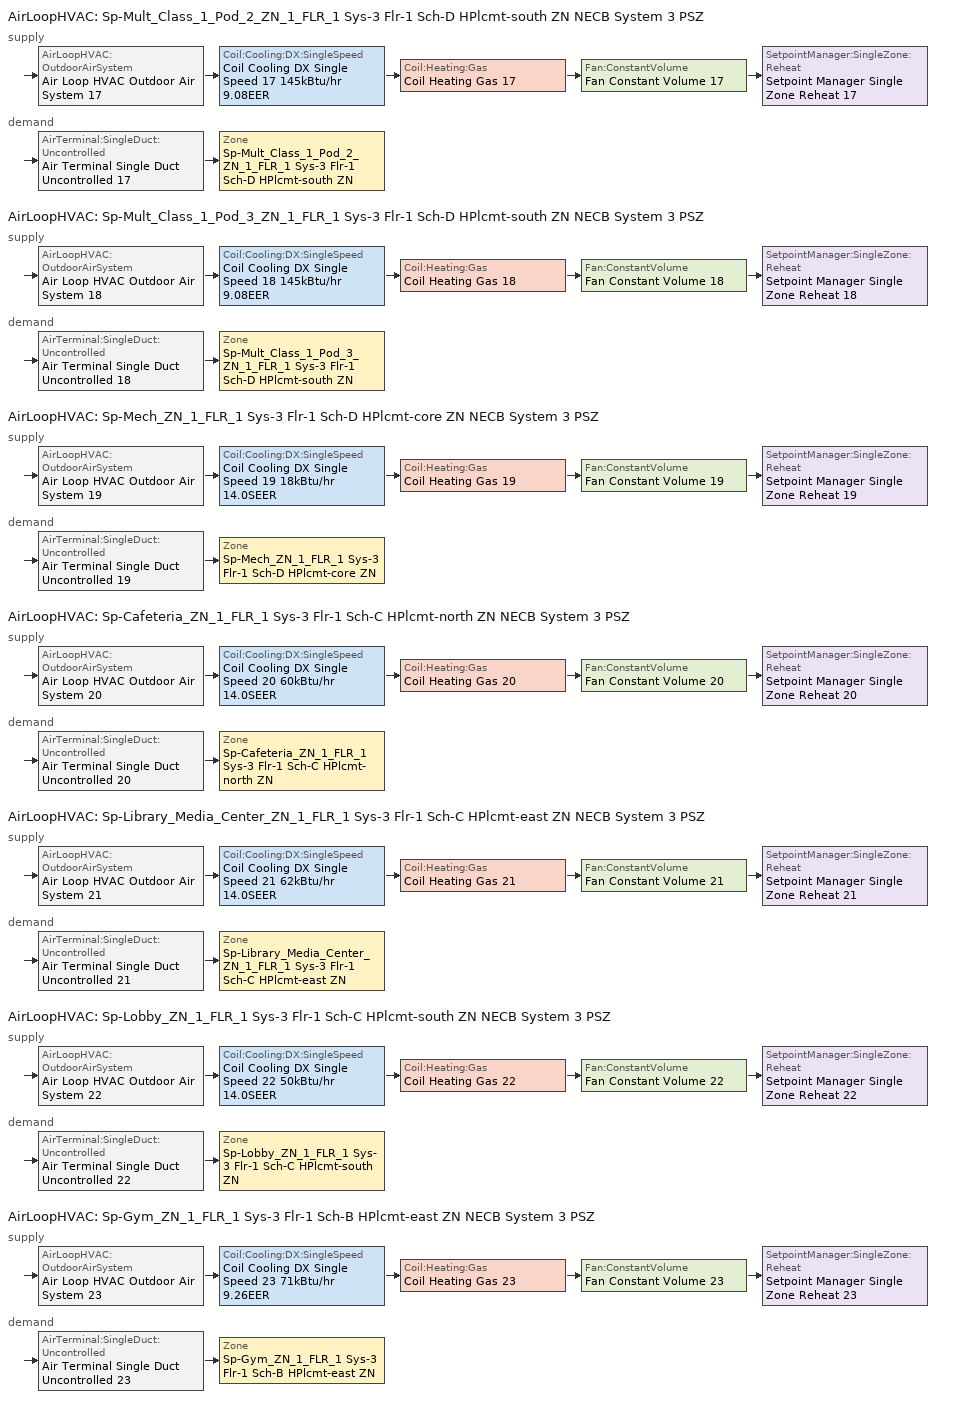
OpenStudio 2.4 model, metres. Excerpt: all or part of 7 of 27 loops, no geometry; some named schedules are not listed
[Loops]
AirLoopHVAC 'Sp-Mult_Class_1_Pod_2_ZN_1_FLR_1 Sys-3 Flr-1 Sch-D HPlcmt-south ZN NECB System 3 PSZ'
 supply: AirLoopHVAC:OutdoorAirSystem 'Air Loop HVAC Outdoor Air System 17' > Coil:Cooling:DX:SingleSpeed 'Coil Cooling DX Single Speed 17 145kBtu/hr 9.08EER' > Coil:Heating:Gas 'Coil Heating Gas 17' > Fan:ConstantVolume 'Fan Constant Volume 17' > SetpointManager:SingleZone:Reheat 'Setpoint Manager Single Zone Reheat 17'
 demand: AirTerminal:SingleDuct:Uncontrolled 'Air Terminal Single Duct Uncontrolled 17' > Zone 'Sp-Mult_Class_1_Pod_2_ZN_1_FLR_1 Sys-3 Flr-1 Sch-D HPlcmt-south ZN'
AirLoopHVAC 'Sp-Mult_Class_1_Pod_3_ZN_1_FLR_1 Sys-3 Flr-1 Sch-D HPlcmt-south ZN NECB System 3 PSZ'
 supply: AirLoopHVAC:OutdoorAirSystem 'Air Loop HVAC Outdoor Air System 18' > Coil:Cooling:DX:SingleSpeed 'Coil Cooling DX Single Speed 18 145kBtu/hr 9.08EER' > Coil:Heating:Gas 'Coil Heating Gas 18' > Fan:ConstantVolume 'Fan Constant Volume 18' > SetpointManager:SingleZone:Reheat 'Setpoint Manager Single Zone Reheat 18'
 demand: AirTerminal:SingleDuct:Uncontrolled 'Air Terminal Single Duct Uncontrolled 18' > Zone 'Sp-Mult_Class_1_Pod_3_ZN_1_FLR_1 Sys-3 Flr-1 Sch-D HPlcmt-south ZN'
AirLoopHVAC 'Sp-Mech_ZN_1_FLR_1 Sys-3 Flr-1 Sch-D HPlcmt-core ZN NECB System 3 PSZ'
 supply: AirLoopHVAC:OutdoorAirSystem 'Air Loop HVAC Outdoor Air System 19' > Coil:Cooling:DX:SingleSpeed 'Coil Cooling DX Single Speed 19 18kBtu/hr 14.0SEER' > Coil:Heating:Gas 'Coil Heating Gas 19' > Fan:ConstantVolume 'Fan Constant Volume 19' > SetpointManager:SingleZone:Reheat 'Setpoint Manager Single Zone Reheat 19'
 demand: AirTerminal:SingleDuct:Uncontrolled 'Air Terminal Single Duct Uncontrolled 19' > Zone 'Sp-Mech_ZN_1_FLR_1 Sys-3 Flr-1 Sch-D HPlcmt-core ZN'
AirLoopHVAC 'Sp-Cafeteria_ZN_1_FLR_1 Sys-3 Flr-1 Sch-C HPlcmt-north ZN NECB System 3 PSZ'
 supply: AirLoopHVAC:OutdoorAirSystem 'Air Loop HVAC Outdoor Air System 20' > Coil:Cooling:DX:SingleSpeed 'Coil Cooling DX Single Speed 20 60kBtu/hr 14.0SEER' > Coil:Heating:Gas 'Coil Heating Gas 20' > Fan:ConstantVolume 'Fan Constant Volume 20' > SetpointManager:SingleZone:Reheat 'Setpoint Manager Single Zone Reheat 20'
 demand: AirTerminal:SingleDuct:Uncontrolled 'Air Terminal Single Duct Uncontrolled 20' > Zone 'Sp-Cafeteria_ZN_1_FLR_1 Sys-3 Flr-1 Sch-C HPlcmt-north ZN'
AirLoopHVAC 'Sp-Library_Media_Center_ZN_1_FLR_1 Sys-3 Flr-1 Sch-C HPlcmt-east ZN NECB System 3 PSZ'
 supply: AirLoopHVAC:OutdoorAirSystem 'Air Loop HVAC Outdoor Air System 21' > Coil:Cooling:DX:SingleSpeed 'Coil Cooling DX Single Speed 21 62kBtu/hr 14.0SEER' > Coil:Heating:Gas 'Coil Heating Gas 21' > Fan:ConstantVolume 'Fan Constant Volume 21' > SetpointManager:SingleZone:Reheat 'Setpoint Manager Single Zone Reheat 21'
 demand: AirTerminal:SingleDuct:Uncontrolled 'Air Terminal Single Duct Uncontrolled 21' > Zone 'Sp-Library_Media_Center_ZN_1_FLR_1 Sys-3 Flr-1 Sch-C HPlcmt-east ZN'
AirLoopHVAC 'Sp-Lobby_ZN_1_FLR_1 Sys-3 Flr-1 Sch-C HPlcmt-south ZN NECB System 3 PSZ'
 supply: AirLoopHVAC:OutdoorAirSystem 'Air Loop HVAC Outdoor Air System 22' > Coil:Cooling:DX:SingleSpeed 'Coil Cooling DX Single Speed 22 50kBtu/hr 14.0SEER' > Coil:Heating:Gas 'Coil Heating Gas 22' > Fan:ConstantVolume 'Fan Constant Volume 22' > SetpointManager:SingleZone:Reheat 'Setpoint Manager Single Zone Reheat 22'
 demand: AirTerminal:SingleDuct:Uncontrolled 'Air Terminal Single Duct Uncontrolled 22' > Zone 'Sp-Lobby_ZN_1_FLR_1 Sys-3 Flr-1 Sch-C HPlcmt-south ZN'
AirLoopHVAC 'Sp-Gym_ZN_1_FLR_1 Sys-3 Flr-1 Sch-B HPlcmt-east ZN NECB System 3 PSZ'
 supply: AirLoopHVAC:OutdoorAirSystem 'Air Loop HVAC Outdoor Air System 23' > Coil:Cooling:DX:SingleSpeed 'Coil Cooling DX Single Speed 23 71kBtu/hr 9.26EER' > Coil:Heating:Gas 'Coil Heating Gas 23' > Fan:ConstantVolume 'Fan Constant Volume 23' > SetpointManager:SingleZone:Reheat 'Setpoint Manager Single Zone Reheat 23'
 demand: AirTerminal:SingleDuct:Uncontrolled 'Air Terminal Single Duct Uncontrolled 23' > Zone 'Sp-Gym_ZN_1_FLR_1 Sys-3 Flr-1 Sch-B HPlcmt-east ZN'
[Sizing:Zone] Zone Cooling Design Supply Air Temperature Input Method=SupplyAirTemperature; Zone Cooling Design Supply Air Temperature {C}=13; Zone Cooling Design Supply Air Temperature Difference {deltaC}=11.11; Zone Heating Design Supply Air Temperature Input Method=SupplyAirTemperature; Zone Heating Design Supply Air Temperature {C}=43; Zone Heating Design Supply Air Temperature Difference {deltaC}=11.11; Zone Cooling Design Supply Air Humidity Ratio {kg-H2O/kg-air}=0.0085; Zone Heating Design Supply Air Humidity Ratio {kg-H2O/kg-air}=0.008; Zone Heating Sizing Factor=1.3; Zone Cooling Sizing Factor=1.1; Cooling Design Air Flow Method=DesignDay; Heating Design Air Flow Method=DesignDay; Account for Dedicated Outdoor Air System=No; Dedicated Outdoor Air System Control Strategy=NeutralSupplyAir; Dedicated Outdoor Air Low Setpoint Temperature for Design {C}=autosize; Dedicated Outdoor Air High Setpoint Temperature for Design {C}=autosize
Sp-Mult_Class_1_Pod_2_ZN_1_FLR_1 Sys-3 Flr-1 Sch-D HPlcmt-south ZN; Sp-Mult_Class_1_Pod_3_ZN_1_FLR_1 Sys-3 Flr-1 Sch-D HPlcmt-south ZN; Sp-Mech_ZN_1_FLR_1 Sys-3 Flr-1 Sch-D HPlcmt-core ZN; Sp-Cafeteria_ZN_1_FLR_1 Sys-3 Flr-1 Sch-C HPlcmt-north ZN; Sp-Library_Media_Center_ZN_1_FLR_1 Sys-3 Flr-1 Sch-C HPlcmt-east ZN; Sp-Lobby_ZN_1_FLR_1 Sys-3 Flr-1 Sch-C HPlcmt-south ZN; Sp-Gym_ZN_1_FLR_1 Sys-3 Flr-1 Sch-B HPlcmt-east ZN
[Zone equipment]
Sp-Mult_Class_1_Pod_2_ZN_1_FLR_1 Sys-3 Flr-1 Sch-D HPlcmt-south ZN: Air Terminal Single Duct Uncontrolled 17, Zone HVAC Baseboard Convective Water 17
Sp-Mult_Class_1_Pod_3_ZN_1_FLR_1 Sys-3 Flr-1 Sch-D HPlcmt-south ZN: Air Terminal Single Duct Uncontrolled 18, Zone HVAC Baseboard Convective Water 18
Sp-Mech_ZN_1_FLR_1 Sys-3 Flr-1 Sch-D HPlcmt-core ZN: Air Terminal Single Duct Uncontrolled 19, Zone HVAC Baseboard Convective Water 19
Sp-Cafeteria_ZN_1_FLR_1 Sys-3 Flr-1 Sch-C HPlcmt-north ZN: Air Terminal Single Duct Uncontrolled 20, Zone HVAC Baseboard Convective Water 20
Sp-Library_Media_Center_ZN_1_FLR_1 Sys-3 Flr-1 Sch-C HPlcmt-east ZN: Air Terminal Single Duct Uncontrolled 21, Zone HVAC Baseboard Convective Water 21
Sp-Lobby_ZN_1_FLR_1 Sys-3 Flr-1 Sch-C HPlcmt-south ZN: Air Terminal Single Duct Uncontrolled 22, Zone HVAC Baseboard Convective Water 22
Sp-Gym_ZN_1_FLR_1 Sys-3 Flr-1 Sch-B HPlcmt-east ZN: Air Terminal Single Duct Uncontrolled 23, Zone HVAC Baseboard Convective Water 23
[AirLoopHVAC] Design Supply Air Flow Rate {m3/s}=AutoSize
Name | Availability Schedule
Sp-Mult_Class_1_Pod_2_ZN_1_FLR_1 Sys-3 Flr-1 Sch-D HPlcmt-south ZN NECB System 3 PSZ | Sp-Mult_Class_1_Pod_2_ZN_1_FLR_1 Sys-3 Flr-1 Sch-D HPlcmt-south ZN NECB System 3 PSZ Occ Sch
Sp-Mult_Class_1_Pod_3_ZN_1_FLR_1 Sys-3 Flr-1 Sch-D HPlcmt-south ZN NECB System 3 PSZ | Sp-Mult_Class_1_Pod_3_ZN_1_FLR_1 Sys-3 Flr-1 Sch-D HPlcmt-south ZN NECB System 3 PSZ Occ Sch
Sp-Mech_ZN_1_FLR_1 Sys-3 Flr-1 Sch-D HPlcmt-core ZN NECB System 3 PSZ | Always On Discrete
Sp-Cafeteria_ZN_1_FLR_1 Sys-3 Flr-1 Sch-C HPlcmt-north ZN NECB System 3 PSZ | Sp-Cafeteria_ZN_1_FLR_1 Sys-3 Flr-1 Sch-C HPlcmt-north ZN NECB System 3 PSZ Occ Sch
Sp-Library_Media_Center_ZN_1_FLR_1 Sys-3 Flr-1 Sch-C HPlcmt-east ZN NECB System 3 PSZ | Sp-Library_Media_Center_ZN_1_FLR_1 Sys-3 Flr-1 Sch-C HPlcmt-east ZN NECB System 3 PSZ Occ Sch
Sp-Lobby_ZN_1_FLR_1 Sys-3 Flr-1 Sch-C HPlcmt-south ZN NECB System 3 PSZ | Sp-Lobby_ZN_1_FLR_1 Sys-3 Flr-1 Sch-C HPlcmt-south ZN NECB System 3 PSZ Occ Sch
Sp-Gym_ZN_1_FLR_1 Sys-3 Flr-1 Sch-B HPlcmt-east ZN NECB System 3 PSZ | Sp-Gym_ZN_1_FLR_1 Sys-3 Flr-1 Sch-B HPlcmt-east ZN NECB System 3 PSZ Occ Sch
[Sizing:System] Type of Load to Size On=Sensible; Design Outdoor Air Flow Rate {m3/s}=Autosize; Minimum System Air Flow Ratio=1; Preheat Design Temperature {C}=7; Preheat Design Humidity Ratio {kg-H2O/kg-Air}=0.008; Precool Design Temperature {C}=13; Precool Design Humidity Ratio {kg-H2O/kg-Air}=0.008; Central Cooling Design Supply Air Temperature {C}=13; Central Heating Design Supply Air Temperature {C}=43; Sizing Option=NonCoincident; 100% Outdoor Air in Cooling=No; 100% Outdoor Air in Heating=No; Central Cooling Design Supply Air Humidity Ratio {kg-H2O/kg-Air}=0.0085; Central Heating Design Supply Air Humidity Ratio {kg-H2O/kg-Air}=0.008; Cooling Design Air Flow Method=DesignDay; Cooling Design Air Flow Rate {m3/s}=0; Heating Design Air Flow Method=DesignDay; Heating Design Air Flow Rate {m3/s}=0; System Outdoor Air Method=ZoneSum; Zone Maximum Outdoor Air Fraction=1; Cooling Supply Air Flow Rate Per Floor Area {m3/s-m2}=0.00996765; Cooling Fraction of Autosized Cooling Supply Air Flow Rate=1; Cooling Supply Air Flow Rate Per Unit Cooling Capacity {m3/s-W}=3.94755e-05; Heating Supply Air Flow Rate Per Floor Area {m3/s-m2}=0.00996765; Heating Fraction of Autosized Heating Supply Air Flow Rate=1; Heating Fraction of Autosized Cooling Supply Air Flow Rate=1; Heating Supply Air Flow Rate Per Unit Heating Capacity {m3/s-W}=3.15882e-05; Cooling Design Capacity Method=CoolingDesignCapacity; Cooling Design Capacity {W}=autosize; Cooling Design Capacity Per Floor Area {W/m2}=234.7; Fraction of Autosized Cooling Design Capacity=1; Heating Design Capacity Method=HeatingDesignCapacity; Heating Design Capacity {W}=autosize; Heating Design Capacity Per Floor Area {W/m2}=157; Fraction of Autosized Heating Design Capacity=1; Central Cooling Capacity Control Method=OnOff
Sp-Mult_Class_1_Pod_2_ZN_1_FLR_1 Sys-3 Flr-1 Sch-D HPlcmt-south ZN NECB System 3 PSZ; Sp-Mult_Class_1_Pod_3_ZN_1_FLR_1 Sys-3 Flr-1 Sch-D HPlcmt-south ZN NECB System 3 PSZ; Sp-Mech_ZN_1_FLR_1 Sys-3 Flr-1 Sch-D HPlcmt-core ZN NECB System 3 PSZ; Sp-Cafeteria_ZN_1_FLR_1 Sys-3 Flr-1 Sch-C HPlcmt-north ZN NECB System 3 PSZ; Sp-Library_Media_Center_ZN_1_FLR_1 Sys-3 Flr-1 Sch-C HPlcmt-east ZN NECB System 3 PSZ; Sp-Lobby_ZN_1_FLR_1 Sys-3 Flr-1 Sch-C HPlcmt-south ZN NECB System 3 PSZ; Sp-Gym_ZN_1_FLR_1 Sys-3 Flr-1 Sch-B HPlcmt-east ZN NECB System 3 PSZ
[Fan:ConstantVolume] Availability Schedule=Always On Discrete; Fan Efficiency=0.39975; Pressure Rise {Pa}=640; Maximum Flow Rate {m3/s}=AutoSize; Motor Efficiency=0.615
Fan Constant Volume 17; Fan Constant Volume 18; Fan Constant Volume 19; Fan Constant Volume 20; Fan Constant Volume 21; Fan Constant Volume 22; Fan Constant Volume 23
[Coil:Heating:Gas] Availability Schedule=Always On Discrete; Gas Burner Efficiency=0.8; Nominal Capacity {W}=AutoSize; Parasitic Electric Load {W}=0; Parasitic Gas Load {W}=0
Coil Heating Gas 17; Coil Heating Gas 18; Coil Heating Gas 19; Coil Heating Gas 20; Coil Heating Gas 21; Coil Heating Gas 22; Coil Heating Gas 23
[Coil:Cooling:DX:SingleSpeed] Availability Schedule=Always On Discrete; Rated Total Cooling Capacity {W}=autosize; Rated Sensible Heat Ratio=autosize; Rated Air Flow Rate {m3/s}=autosize; Rated Evaporator Fan Power Per Volume Flow Rate {W/(m3/s)}=773.3; Total Cooling Capacity Function of Temperature Curve=DXCOOL-NECB2011-REF-CAPFT; Total Cooling Capacity Function of Flow Fraction Curve=DXCOOL-NECB2011-REF-CAPFFLOW; Energy Input Ratio Function of Temperature Curve=DXCOOL-NECB2011-REF-COOLEIRFT; Energy Input Ratio Function of Flow Fraction Curve=DXCOOL-NECB2011-REF-COOLEIRFFLOW; Part Load Fraction Correlation Curve=DXCOOL-NECB2011-REF-COOLPLFFPLR; Condenser Type=AirCooled; Evaporative Condenser Effectiveness=0; Evaporative Condenser Air Flow Rate {m3/s}=Autosize; Evaporative Condenser Pump Rated Power Consumption {W}=Autosize; Crankcase Heater Capacity {W}=0; Maximum Outdoor Dry-Bulb Temperature for Crankcase Heater Operation {C}=0; Basin Heater Capacity {W/K}=0; Basin Heater Setpoint Temperature {C}=10
Name | Rated COP {W/W}
Coil Cooling DX Single Speed 17 145kBtu/hr 9.08EER | 3.17208
Coil Cooling DX Single Speed 18 145kBtu/hr 9.08EER | 3.17253
Coil Cooling DX Single Speed 19 18kBtu/hr 14.0SEER; Coil Cooling DX Single Speed 20 60kBtu/hr 14.0SEER; Coil Cooling DX Single Speed 21 62kBtu/hr 14.0SEER; Coil Cooling DX Single Speed 22 50kBtu/hr 14.0SEER | 3.8248
Coil Cooling DX Single Speed 23 71kBtu/hr 9.26EER | 3.18108
[Controller:OutdoorAir] Minimum Outdoor Air Flow Rate {m3/s}=0; Maximum Outdoor Air Flow Rate {m3/s}=Autosize; Economizer Control Action Type=ModulateFlow; Lockout Type=NoLockout; Minimum Limit Type=FixedMinimum; High Humidity Control=No; Heat Recovery Bypass Control Type=BypassWhenWithinEconomizerLimits
Name | Economizer Control Type | Minimum Outdoor Air Schedule | Controller Mechanical Ventilation | Economizer Maximum Limit Dry-Bulb Temperature {C} | Economizer Maximum Limit Enthalpy {J/kg} | Economizer Minimum Limit Dry-Bulb Temperature {C}
Controller Outdoor Air 17 | DifferentialEnthalpy | Sp-Mult_Class_1_Pod_2_ZN_1_FLR_1 Sys-3 Flr-1 Sch-D HPlcmt-south ZN NECB System 3 PSZ Occ Sch | Controller Mechanical Ventilation 17
Controller Outdoor Air 18 | DifferentialEnthalpy | Sp-Mult_Class_1_Pod_3_ZN_1_FLR_1 Sys-3 Flr-1 Sch-D HPlcmt-south ZN NECB System 3 PSZ Occ Sch | Controller Mechanical Ventilation 18
Controller Outdoor Air 19 | NoEconomizer | Always On Discrete | Controller Mechanical Ventilation 19 | 28 | 64000 | -100
Controller Outdoor Air 20 | NoEconomizer | Sp-Cafeteria_ZN_1_FLR_1 Sys-3 Flr-1 Sch-C HPlcmt-north ZN NECB System 3 PSZ Occ Sch | Controller Mechanical Ventilation 20 | 28 | 64000 | -100
Controller Outdoor Air 21 | NoEconomizer | Sp-Library_Media_Center_ZN_1_FLR_1 Sys-3 Flr-1 Sch-C HPlcmt-east ZN NECB System 3 PSZ Occ Sch | Controller Mechanical Ventilation 21 | 28 | 64000 | -100
Controller Outdoor Air 22 | NoEconomizer | Sp-Lobby_ZN_1_FLR_1 Sys-3 Flr-1 Sch-C HPlcmt-south ZN NECB System 3 PSZ Occ Sch | Controller Mechanical Ventilation 22 | 28 | 64000 | -100
Controller Outdoor Air 23 | DifferentialEnthalpy | Sp-Gym_ZN_1_FLR_1 Sys-3 Flr-1 Sch-B HPlcmt-east ZN NECB System 3 PSZ Occ Sch | Controller Mechanical Ventilation 23
[Controller:MechanicalVentilation] Availability Schedule=Always On Discrete; System Outdoor Air Method=ZoneSum
Controller Mechanical Ventilation 17; Controller Mechanical Ventilation 18; Controller Mechanical Ventilation 19; Controller Mechanical Ventilation 20; Controller Mechanical Ventilation 21; Controller Mechanical Ventilation 22; Controller Mechanical Ventilation 23
[AirLoopHVAC:OutdoorAirSystem]
Name | Controller
Air Loop HVAC Outdoor Air System 17 | Controller Outdoor Air 17
Air Loop HVAC Outdoor Air System 18 | Controller Outdoor Air 18
Air Loop HVAC Outdoor Air System 19 | Controller Outdoor Air 19
Air Loop HVAC Outdoor Air System 20 | Controller Outdoor Air 20
Air Loop HVAC Outdoor Air System 21 | Controller Outdoor Air 21
Air Loop HVAC Outdoor Air System 22 | Controller Outdoor Air 22
Air Loop HVAC Outdoor Air System 23 | Controller Outdoor Air 23
[SetpointManager:SingleZone:Reheat] Minimum Supply Air Temperature {C}=13; Maximum Supply Air Temperature {C}=43
Name | Control Zone
Setpoint Manager Single Zone Reheat 17 | Sp-Mult_Class_1_Pod_2_ZN_1_FLR_1 Sys-3 Flr-1 Sch-D HPlcmt-south ZN
Setpoint Manager Single Zone Reheat 18 | Sp-Mult_Class_1_Pod_3_ZN_1_FLR_1 Sys-3 Flr-1 Sch-D HPlcmt-south ZN
Setpoint Manager Single Zone Reheat 19 | Sp-Mech_ZN_1_FLR_1 Sys-3 Flr-1 Sch-D HPlcmt-core ZN
Setpoint Manager Single Zone Reheat 20 | Sp-Cafeteria_ZN_1_FLR_1 Sys-3 Flr-1 Sch-C HPlcmt-north ZN
Setpoint Manager Single Zone Reheat 21 | Sp-Library_Media_Center_ZN_1_FLR_1 Sys-3 Flr-1 Sch-C HPlcmt-east ZN
Setpoint Manager Single Zone Reheat 22 | Sp-Lobby_ZN_1_FLR_1 Sys-3 Flr-1 Sch-C HPlcmt-south ZN
Setpoint Manager Single Zone Reheat 23 | Sp-Gym_ZN_1_FLR_1 Sys-3 Flr-1 Sch-B HPlcmt-east ZN
[AirTerminal:SingleDuct:Uncontrolled] Availability Schedule=Always On Discrete; Maximum Air Flow Rate {m3/s}=AutoSize
Air Terminal Single Duct Uncontrolled 17; Air Terminal Single Duct Uncontrolled 18; Air Terminal Single Duct Uncontrolled 19; Air Terminal Single Duct Uncontrolled 20; Air Terminal Single Duct Uncontrolled 21; Air Terminal Single Duct Uncontrolled 22; Air Terminal Single Duct Uncontrolled 23
[Schedule:Ruleset]
Name | Default Day Schedule | Summer Design Day Schedule | Winter Design Day Schedule
Sp-Cafeteria_ZN_1_FLR_1 Sys-3 Flr-1 Sch-C HPlcmt-north ZN NECB System 3 PSZ Occ Sch | Sp-Cafeteria_ZN_1_FLR_1 Sys-3 Flr-1 Sch-C HPlcmt-north ZN NECB System 3 PSZ Occ Sch Default | Sp-Cafeteria_ZN_1_FLR_1 Sys-3 Flr-1 Sch-C HPlcmt-north ZN NECB System 3 PSZ Occ Sch Summer Design Day | Sp-Cafeteria_ZN_1_FLR_1 Sys-3 Flr-1 Sch-C HPlcmt-north ZN NECB System 3 PSZ Occ Sch Winter Design Day
Sp-Gym_ZN_1_FLR_1 Sys-3 Flr-1 Sch-B HPlcmt-east ZN NECB System 3 PSZ Occ Sch | Sp-Gym_ZN_1_FLR_1 Sys-3 Flr-1 Sch-B HPlcmt-east ZN NECB System 3 PSZ Occ Sch Default | Sp-Gym_ZN_1_FLR_1 Sys-3 Flr-1 Sch-B HPlcmt-east ZN NECB System 3 PSZ Occ Sch Summer Design Day | Sp-Gym_ZN_1_FLR_1 Sys-3 Flr-1 Sch-B HPlcmt-east ZN NECB System 3 PSZ Occ Sch Winter Design Day
Sp-Library_Media_Center_ZN_1_FLR_1 Sys-3 Flr-1 Sch-C HPlcmt-east ZN NECB System 3 PSZ Occ Sch | Sp-Library_Media_Center_ZN_1_FLR_1 Sys-3 Flr-1 Sch-C HPlcmt-east ZN NECB System 3 PSZ Occ Sch Default | Sp-Library_Media_Center_ZN_1_FLR_1 Sys-3 Flr-1 Sch-C HPlcmt-east ZN NECB System 3 PSZ Occ Sch Summer Design Day | Sp-Library_Media_Center_ZN_1_FLR_1 Sys-3 Flr-1 Sch-C HPlcmt-east ZN NECB System 3 PSZ Occ Sch Winter Design Day
Sp-Lobby_ZN_1_FLR_1 Sys-3 Flr-1 Sch-C HPlcmt-south ZN NECB System 3 PSZ Occ Sch | Sp-Lobby_ZN_1_FLR_1 Sys-3 Flr-1 Sch-C HPlcmt-south ZN NECB System 3 PSZ Occ Sch Default | Sp-Lobby_ZN_1_FLR_1 Sys-3 Flr-1 Sch-C HPlcmt-south ZN NECB System 3 PSZ Occ Sch Summer Design Day | Sp-Lobby_ZN_1_FLR_1 Sys-3 Flr-1 Sch-C HPlcmt-south ZN NECB System 3 PSZ Occ Sch Winter Design Day
Sp-Mult_Class_1_Pod_2_ZN_1_FLR_1 Sys-3 Flr-1 Sch-D HPlcmt-south ZN NECB System 3 PSZ Occ Sch | Sp-Mult_Class_1_Pod_2_ZN_1_FLR_1 Sys-3 Flr-1 Sch-D HPlcmt-south ZN NECB System 3 PSZ Occ Sch Default | Sp-Mult_Class_1_Pod_2_ZN_1_FLR_1 Sys-3 Flr-1 Sch-D HPlcmt-south ZN NECB System 3 PSZ Occ Sch Summer Design Day | Sp-Mult_Class_1_Pod_2_ZN_1_FLR_1 Sys-3 Flr-1 Sch-D HPlcmt-south ZN NECB System 3 PSZ Occ Sch Winter Design Day
Sp-Mult_Class_1_Pod_3_ZN_1_FLR_1 Sys-3 Flr-1 Sch-D HPlcmt-south ZN NECB System 3 PSZ Occ Sch | Sp-Mult_Class_1_Pod_3_ZN_1_FLR_1 Sys-3 Flr-1 Sch-D HPlcmt-south ZN NECB System 3 PSZ Occ Sch Default | Sp-Mult_Class_1_Pod_3_ZN_1_FLR_1 Sys-3 Flr-1 Sch-D HPlcmt-south ZN NECB System 3 PSZ Occ Sch Summer Design Day | Sp-Mult_Class_1_Pod_3_ZN_1_FLR_1 Sys-3 Flr-1 Sch-D HPlcmt-south ZN NECB System 3 PSZ Occ Sch Winter Design Day
[Schedule:Day]
Sp-Mult_Class_1_Pod_2_ZN_1_FLR_1 Sys-3 Flr-1 Sch-D HPlcmt-south ZN NECB System 3 PSZ Occ Sch Default; Sp-Mult_Class_1_Pod_2_ZN_1_FLR_1 Sys-3 Flr-1 Sch-D HPlcmt-south ZN NECB System 3 PSZ Occ Sch Winter Design Day; Sp-Mult_Class_1_Pod_2_ZN_1_FLR_1 Sys-3 Flr-1 Sch-D HPlcmt-south ZN NECB System 3 PSZ Occ Sch Summer Design Day: 24, 0, 1
[Schedule:Rule] Schedule Ruleset=Sp-Mult_Class_1_Pod_2_ZN_1_FLR_1 Sys-3 Flr-1 Sch-D HPlcmt-south ZN NECB System 3 PSZ Occ Sch; Date Specification Type=DateRange; Start Month=1; Start Day=1; End Month=12
Name | Rule Order | Day Schedule | Apply Monday | End Day | Apply Tuesday
Sp-Mult_Class_1_Pod_2_ZN_1_FLR_1 Sys-3 Flr-1 Sch-D HPlcmt-south ZN NECB System 3 PSZ Occ Sch Monday Rule | 6 | Sp-Mult_Class_1_Pod_2_ZN_1_FLR_1 Sys-3 Flr-1 Sch-D HPlcmt-south ZN NECB System 3 PSZ Occ Sch Monday | Yes | 25
Sp-Mult_Class_1_Pod_2_ZN_1_FLR_1 Sys-3 Flr-1 Sch-D HPlcmt-south ZN NECB System 3 PSZ Occ Sch Tuesday Rule | 5 | Sp-Mult_Class_1_Pod_2_ZN_1_FLR_1 Sys-3 Flr-1 Sch-D HPlcmt-south ZN NECB System 3 PSZ Occ Sch Tuesday |  | 26 | Yes
[Schedule:Constant]
Always On Discrete: Value=1
[Curve:Biquadratic] Minimum Value of x=13; Maximum Value of x=24; Minimum Value of y=24; Maximum Value of y=46
Name | Coefficient1 Constant | Coefficient2 x | Coefficient3 x**2 | Coefficient4 y | Coefficient5 y**2 | Coefficient6 x*y
DXCOOL-NECB2011-REF-CAPFT | 0.867905 | 0.0142459 | 0.00055436 | -0.0075575 | 3.3e-05 | -0.0001918
DXCOOL-NECB2011-REF-COOLEIRFT | 0.116936 | 0.0284933 | -0.0004112 | 0.0214108 | 0.00016103 | -0.0006791
[Curve:Quadratic] Coefficient1 Constant=1; Coefficient2 x=0; Coefficient3 x**2=0; Minimum Value of x=0; Maximum Value of x=1
DXCOOL-NECB2011-REF-CAPFFLOW; DXCOOL-NECB2011-REF-COOLEIRFFLOW
[Curve:Cubic]
DXCOOL-NECB2011-REF-COOLPLFFPLR: Coefficient1 Constant=0.0277; Coefficient2 x=4.9151; Coefficient3 x**2=-8.184; Coefficient4 x**3=4.2702; Minimum Value of x=0.7; Maximum Value of x=1
